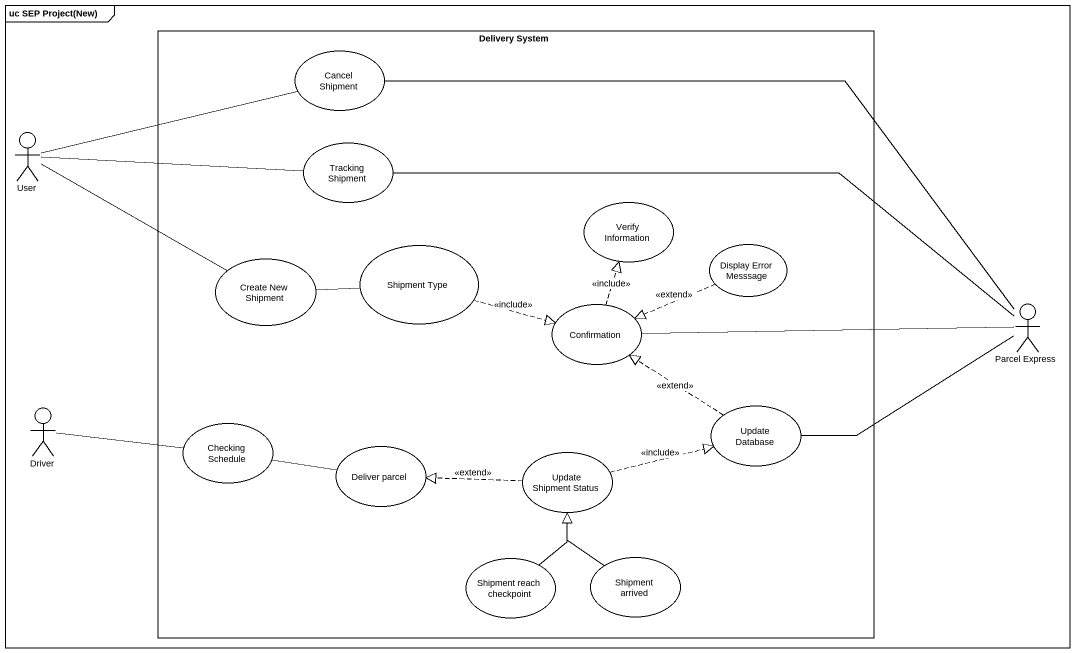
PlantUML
@startuml
mainframe uc SEP Project(New)
rectangle "Delivery System" as Delivery_System {
  usecase "Cancel Shipment" as Cancel_Shipment
  usecase "Tracking Shipment" as Tracking_Shipment
  usecase "Verify Information" as Verify_Information
  usecase "Shipment Type" as Shipment_Type
  usecase "Display Error Messsage" as Display_Error_Messsage
  usecase "Create New Shipment" as Create_New_Shipment
  usecase Confirmation
  usecase "Update Database" as Update_Database
  usecase "Checking Schedule" as Checking_Schedule
  usecase "Deliver parcel" as Deliver_parcel
  usecase "Update Shipment Status" as Update_Shipment_Status
  usecase "Shipment reach checkpoint" as Shipment_reach_checkpoint
  usecase "Shipment arrived" as Shipment_arrived
}
actor User
actor "Parcel Express" as Parcel_Express
actor Driver
Cancel_Shipment -right- Parcel_Express
User -right- Cancel_Shipment
User -right- Tracking_Shipment
User -right- Create_New_Shipment
Tracking_Shipment -right- Parcel_Express
Shipment_Type .right.|> Confirmation : <<include>>
Display_Error_Messsage .left.|> Confirmation : <<extend>>
Create_New_Shipment -right- Shipment_Type
Confirmation .up.|> Verify_Information : <<include>>
Parcel_Express -left- Confirmation
Driver -right- Checking_Schedule
Update_Database .up.|> Confirmation : <<extend>>
Update_Database -right- Parcel_Express
Checking_Schedule -right- Deliver_parcel
Update_Shipment_Status .right.|> Update_Database : <<include>>
Update_Shipment_Status .left.|> Deliver_parcel : <<extend>>
Shipment_reach_checkpoint -up-|> Update_Shipment_Status
Shipment_arrived -up-|> Update_Shipment_Status
@enduml
